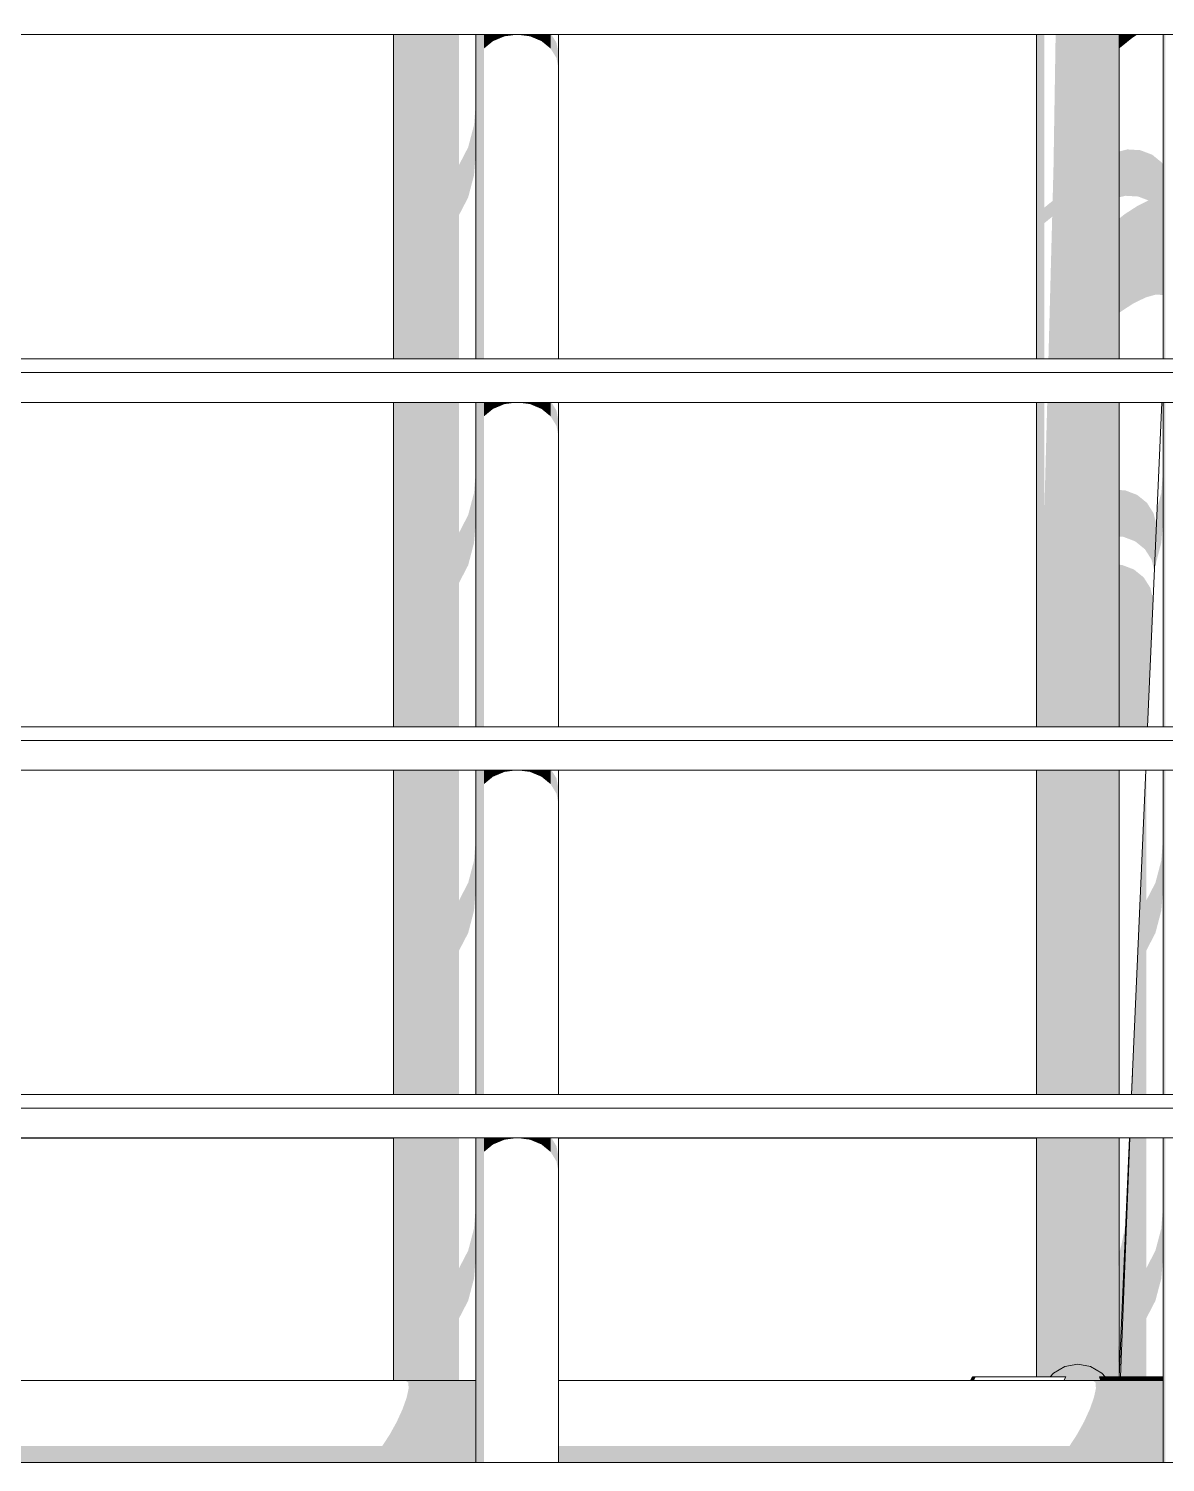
# Model space of a CAD drawing. Header units: millimetres. Extents: x -71878 to 121433, y -67383 to 83273.
# Drawn here: x 42079 to 43733, y -35272 to -33185 of the extents above; entities that cross this region are included whole.
import ezdxf

# ---------------------------------------------------------------- set-up
doc = ezdxf.new("R2010")
doc.units = ezdxf.units.MM
doc.header["$MEASUREMENT"] = 0
for name, color, linetype in [('COLUMNAS', 7, 'Continuous'), ('ENTIRADO', 7, 'Continuous'), ('Vigas', 7, 'Continuous')]:
    doc.layers.add(name, color=color, linetype=linetype)
for name, color, linetype, lineweight in [('COLUMNAS_Pluma_Nº__1', 7, 'Continuous', 0), ('ENTIRADO_Pluma_Nº__21', 7, 'Continuous', 5), ('Vigas_Pluma_Nº__21', 7, 'Continuous', 5)]:
    doc.layers.add(name, color=color, linetype=linetype, lineweight=lineweight)
for name, color, linetype, lineweight, true_color in [('COLUMNAS_Pluma_Nº__3', 7, 'Continuous', 0, 0x646464), ('ENTIRADO_Pluma_Nº__3', 7, 'Continuous', 0, 0x646464), ('Vigas_Pluma_Nº__3', 7, 'Continuous', 0, 0x646464)]:
    doc.layers.add(name, color=color, linetype=linetype, lineweight=lineweight, true_color=true_color)

# ---------------------------------------------------------------- blocks, each defined once
blk = doc.blocks.new('Elem Sección_1_2')
at = {"layer": 'COLUMNAS_Pluma_Nº__3', "linetype": 'Continuous', "lineweight": 0, "true_color": 0x191919}
for points in [[(-29207.9, 5689.3), (-29205.7, 5684), (-29200.9, 5684), (-29203, 5689.3)], [(-29192.3, 5689.3), (-29203, 5689.3), (-29200.9, 5684), (-29190.2, 5684)], [(-29192.3, 5689.3), (-29190.2, 5684), (-29174.7, 5684), (-29176.8, 5689.3)], [(-29176.8, 5689.3), (-29174.7, 5684), (-29155.9, 5684), (-29158, 5689.3)], [(-29137.8, 5689.3), (-29158, 5689.3), (-29155.9, 5684), (-29135.7, 5684)], [(-29137.8, 5689.3), (-29135.7, 5684), (-29116, 5684), (-29118.1, 5689.3)], [(-29118.1, 5689.3), (-29116, 5684), (-29115, 5684), (-29115, 5689.3)]]:
    blk.add_hatch(color=250, dxfattribs=at).paths.add_polyline_path(points)
at = {"layer": 'COLUMNAS_Pluma_Nº__1', "linetype": 'Continuous'}
for p, q in [((-29207.9, 5689.3), (-29203, 5689.3)), ((-29205.7, 5684), (-29207.9, 5689.3)), ((-29203, 5689.3), (-29192.3, 5689.3)), ((-29192.3, 5689.3), (-29176.8, 5689.3)), ((-29176.8, 5689.3), (-29158, 5689.3)), ((-29158, 5689.3), (-29137.8, 5689.3)), ((-29137.8, 5689.3), (-29118.1, 5689.3)), ((-29118.1, 5689.3), (-29115, 5689.3))]:
    blk.add_line(p, q, dxfattribs=at)
blk = doc.blocks.new('Elem Sección_44_2')
at = {"layer": 'Vigas_Pluma_Nº__3', "linetype": 'Continuous', "lineweight": 0, "true_color": 0x191919}
for points in [[(-30217.4, 5684), (-30213.5, 5681.1), (-30115, 5681.1), (-30115, 5684)], [(-30213, 5672.6), (-30115, 5672.6), (-30115, 5681.1), (-30213.5, 5681.1)], [(-29213.5, 5681.1), (-29115, 5681.1), (-29115, 5684), (-29217.4, 5684)], [(-29213, 5672.6), (-29115, 5672.6), (-29115, 5681.1), (-29213.5, 5681.1)], [(-30215.9, 5659.3), (-30221.8, 5642.6), (-30115, 5642.6), (-30115, 5659.3)], [(-30215.9, 5659.3), (-30115, 5659.3), (-30115, 5672.6), (-30213, 5672.6)], [(-29221.8, 5642.6), (-29115, 5642.6), (-29115, 5659.3), (-29215.9, 5659.3)], [(-29213, 5672.6), (-29215.9, 5659.3), (-29115, 5659.3), (-29115, 5672.6)], [(-30221.8, 5642.6), (-30230.3, 5624), (-30115, 5624), (-30115, 5642.6)], [(-29221.8, 5642.6), (-29230.3, 5624), (-29115, 5624), (-29115, 5642.6)], [(-30240.5, 5605.5), (-30115, 5605.5), (-30115, 5624), (-30230.3, 5624)], [(-29230.3, 5624), (-29240.5, 5605.5), (-29115, 5605.5), (-29115, 5624)], [(-30251.4, 5588.8), (-30115, 5588.8), (-30115, 5605.5), (-30240.5, 5605.5)], [(-29240.5, 5605.5), (-29251.4, 5588.8), (-29115, 5588.8), (-29115, 5605.5)], [(-30995, 5575.5), (-30115, 5575.5), (-30115, 5588.8), (-30995, 5588.8)], [(-30995, 5575.5), (-30995, 5567), (-30115, 5567), (-30115, 5575.5)], [(-29995, 5575.5), (-29115, 5575.5), (-29115, 5588.8), (-29995, 5588.8)], [(-29995, 5575.5), (-29995, 5567), (-29115, 5567), (-29115, 5575.5)], [(-30995, 5565), (-30115, 5565), (-30115, 5567), (-30995, 5567)], [(-29115, 5567), (-29995, 5567), (-29995, 5565), (-29115, 5565)]]:
    blk.add_hatch(color=250, dxfattribs=at).paths.add_polyline_path(points)
at = {"layer": 'Vigas_Pluma_Nº__21', "linetype": 'Continuous'}
for p, q in [((-30995, 5684), (-30115, 5684)), ((-29995, 5684), (-29115, 5684))]:
    blk.add_line(p, q, dxfattribs=at)
blk = doc.blocks.new('Elem Sección_45_2')
at = {"layer": 'COLUMNAS_Pluma_Nº__3', "linetype": 'Continuous', "lineweight": 0, "true_color": 0x191919}
for points in [[(-29392.8, 5689.3), (-29395.6, 5684), (-29390.7, 5684), (-29387.9, 5689.3)], [(-29260.1, 5684), (-29259.8, 5684), (-29257, 5689.3), (-29257.2, 5689.3)]]:
    blk.add_hatch(color=250, dxfattribs=at).paths.add_polyline_path(points)
at = {"layer": 'COLUMNAS_Pluma_Nº__1', "linetype": 'Continuous'}
for p, q in [((-29395.6, 5684), (-29392.8, 5689.3)), ((-29392.8, 5689.3), (-29387.9, 5689.3)), ((-29387.9, 5689.3), (-29376.9, 5689.3)), ((-29376.9, 5689.3), (-29360.8, 5689.3)), ((-29360.8, 5689.3), (-29341.1, 5689.3)), ((-29341.1, 5689.3), (-29319.9, 5689.3)), ((-29319.9, 5689.3), (-29299.1, 5689.3)), ((-29299.1, 5689.3), (-29280.9, 5689.3)), ((-29280.9, 5689.3), (-29267, 5689.3)), ((-29267, 5689.3), (-29258.8, 5689.3)), ((-29259.8, 5684), (-29257, 5689.3)), ((-29258.8, 5689.3), (-29257, 5689.3))]:
    blk.add_line(p, q, dxfattribs=at)
blk = doc.blocks.new('Elem Sección_119_2')
at = {"layer": 'Vigas_Pluma_Nº__3', "linetype": 'Continuous', "lineweight": 0, "true_color": 0x191919}
for points in [[(-29296.5, 8777.5), (-29288, 8777.5), (-29288, 8911.8), (-29290.8, 8907.8), (-29296.5, 8901.7)], [(-29288, 8910.6), (-29275.3, 8921), (-29288, 8911.8)], [(-29254.3, 8777.5), (-29239.4, 8777.5), (-29239.4, 8931.8), (-29252.4, 8930)], [(-29220.9, 8929.2), (-29239.4, 8931.8), (-29239.4, 8777.5), (-29220.9, 8777.5)], [(-29220.9, 8929.2), (-29220.9, 8777.5), (-29204.2, 8777.5), (-29204.2, 8921.6)], [(-29204.2, 8777.5), (-29190.9, 8777.5), (-29190.9, 8911.8), (-29203.6, 8921), (-29204.2, 8921.6)], [(-29188.1, 8907.8), (-29190.9, 8911.8), (-29190.9, 8777.5), (-29182.4, 8777.5), (-29182.4, 8901.7)], [(-29299.4, 8896.3), (-29299.4, 8777.5), (-29296.5, 8777.5), (-29296.5, 8901.7), (-29297.2, 8899.2), (-29299.1, 8896.3)], [(-29181.6, 8899.2), (-29182.4, 8901.7), (-29182.4, 8777.5), (-29179.4, 8777.5), (-29179.4, 8896.3), (-29179.8, 8896.3)], [(-29299.4, 8714.2), (-29299.4, 8242.1), (-29296.5, 8242.1), (-29296.5, 8714.2)], [(-29296.5, 8242.1), (-29288, 8242.1), (-29288, 8714.2), (-29296.5, 8714.2)], [(-29258, 8242.1), (-29239.4, 8242.1), (-29239.4, 8714.2), (-29255.1, 8714.2), (-29257.9, 8497.9), (-29258, 8497.9)], [(-29220.9, 8714.2), (-29239.4, 8714.2), (-29239.4, 8242.1), (-29220.9, 8242.1)], [(-29220.9, 8242.1), (-29204.2, 8242.1), (-29204.2, 8714.2), (-29220.9, 8714.2)], [(-29204.2, 8714.2), (-29204.2, 8242.1), (-29190.9, 8242.1), (-29190.9, 8714.2)], [(-29190.9, 8714.2), (-29190.9, 8242.1), (-29182.4, 8242.1), (-29182.4, 8714.2)], [(-29179.4, 8714.2), (-29182.4, 8714.2), (-29182.4, 8242.1), (-29179.4, 8242.1)], [(-29261.9, 8242.1), (-29258, 8242.1), (-29258, 8497.9), (-29274.7, 8490.9), (-29274.7, 8468.3), (-29258.2, 8475.2)], [(-29288, 8480), (-29288, 8457.4), (-29274.7, 8468.3), (-29274.7, 8490.9)], [(-29299.4, 8178.8), (-29299.4, 7706.7), (-29296.5, 7706.7), (-29296.5, 8178.8)], [(-29296.5, 8178.8), (-29296.5, 7706.7), (-29288, 7706.7), (-29288, 8178.8)], [(-29258, 7706.7), (-29258, 8178.8), (-29263, 8178.8), (-29266.6, 7950), (-29274.7, 7946.7), (-29274.7, 7924.1), (-29267, 7927.3), (-29270.6, 7706.7)], [(-29239.4, 8178.8), (-29258, 8178.8), (-29258, 7706.7), (-29239.4, 7706.7)], [(-29220.9, 8178.8), (-29239.4, 8178.8), (-29239.4, 7706.7), (-29220.9, 7706.7)], [(-29204.2, 8178.8), (-29220.9, 8178.8), (-29220.9, 7706.7), (-29204.2, 7706.7)], [(-29190.9, 8178.8), (-29204.2, 8178.8), (-29204.2, 7706.7), (-29190.9, 7706.7)], [(-29182.4, 8178.8), (-29190.9, 8178.8), (-29190.9, 7706.7), (-29182.4, 7706.7)], [(-29179.4, 8178.8), (-29182.4, 8178.8), (-29182.4, 7706.7), (-29179.4, 7706.7)], [(-29288, 7935.8), (-29288, 7913.2), (-29274.7, 7924.1), (-29274.7, 7946.7)], [(-29299.4, 7643.4), (-29299.4, 7171.3), (-29296.5, 7171.3), (-29296.5, 7643.4)], [(-29288, 7643.4), (-29296.5, 7643.4), (-29296.5, 7171.3), (-29288, 7171.3)], [(-29274.7, 7171.3), (-29258, 7171.3), (-29258, 7643.4), (-29271.6, 7643.4), (-29274.7, 7450.4)], [(-29258, 7643.4), (-29258, 7171.3), (-29239.4, 7171.3), (-29239.4, 7643.4)], [(-29239.4, 7643.4), (-29239.4, 7171.3), (-29220.9, 7171.3), (-29220.9, 7643.4)], [(-29204.2, 7643.4), (-29220.9, 7643.4), (-29220.9, 7171.3), (-29204.2, 7171.3)], [(-29190.9, 7643.4), (-29204.2, 7643.4), (-29204.2, 7171.3), (-29190.9, 7171.3)], [(-29182.4, 7643.4), (-29190.9, 7643.4), (-29190.9, 7171.3), (-29182.4, 7171.3)], [(-29179.4, 7643.4), (-29182.4, 7643.4), (-29182.4, 7171.3), (-29179.4, 7171.3)], [(-29274.7, 7171.3), (-29274.7, 7450.4), (-29276, 7401.4), (-29288, 7391.6), (-29288, 7369), (-29276.6, 7378.3), (-29282.1, 7171.3)], [(-29299.4, 7108), (-29299.4, 6635.9), (-29296.5, 6635.9), (-29296.5, 7108)], [(-29288, 7108), (-29296.5, 7108), (-29296.5, 6635.9), (-29288, 6635.9)], [(-29288, 6635.9), (-29274.7, 6635.9), (-29274.7, 7108), (-29283.8, 7108), (-29288, 6951.2)], [(-29258, 7108), (-29274.7, 7108), (-29274.7, 6635.9), (-29258, 6635.9)], [(-29258, 7108), (-29258, 6635.9), (-29239.4, 6635.9), (-29239.4, 7108)], [(-29239.4, 7108), (-29239.4, 6635.9), (-29220.9, 6635.9), (-29220.9, 7108)], [(-29220.9, 6635.9), (-29204.2, 6635.9), (-29204.2, 7108), (-29220.9, 7108)], [(-29204.2, 7108), (-29204.2, 6635.9), (-29190.9, 6635.9), (-29190.9, 7108)], [(-29190.9, 7108), (-29190.9, 6635.9), (-29182.4, 6635.9), (-29182.4, 7108)], [(-29182.4, 7108), (-29182.4, 6635.9), (-29179.4, 6635.9), (-29179.4, 7108)], [(-29299.4, 6572.6), (-29299.4, 6100.4), (-29296.5, 6100.4), (-29296.5, 6572.6)], [(-29296.5, 6572.6), (-29296.5, 6100.4), (-29288, 6100.4), (-29288, 6572.6)], [(-29288, 6572.6), (-29288, 6100.4), (-29274.7, 6100.4), (-29274.7, 6572.6)], [(-29274.7, 6572.6), (-29274.7, 6100.4), (-29258, 6100.4), (-29258, 6572.6)], [(-29258, 6572.6), (-29258, 6100.4), (-29239.4, 6100.4), (-29239.4, 6572.6)], [(-29220.9, 6572.6), (-29239.4, 6572.6), (-29239.4, 6100.4), (-29220.9, 6100.4)], [(-29220.9, 6572.6), (-29220.9, 6100.4), (-29204.2, 6100.4), (-29204.2, 6572.6)], [(-29204.2, 6100.4), (-29190.9, 6100.4), (-29190.9, 6572.6), (-29204.2, 6572.6)], [(-29182.4, 6572.6), (-29190.9, 6572.6), (-29190.9, 6100.4), (-29182.4, 6100.4)], [(-29182.4, 6100.4), (-29179.5, 6100.4), (-29179.4, 6133.5), (-29179.4, 6572.6), (-29182.4, 6572.6)], [(-29296.5, 6037.2), (-29299.4, 6037.2), (-29299.4, 5689.3), (-29296.5, 5689.3)], [(-29288, 6037.2), (-29296.5, 6037.2), (-29296.5, 5689.3), (-29288, 5689.3)], [(-29288, 6037.2), (-29288, 5689.3), (-29279.5, 5689.3), (-29274.7, 5694.9), (-29274.7, 6037.2)], [(-29258, 6037.2), (-29274.7, 6037.2), (-29274.7, 5694.9), (-29258, 5704.7)], [(-29258, 6037.2), (-29258, 5704.7), (-29239.4, 5708.1), (-29239.4, 6037.2)], [(-29239.4, 6037.2), (-29239.4, 5708.1), (-29220.9, 5704.7), (-29220.9, 6037.2)], [(-29220.9, 6037.2), (-29220.9, 5704.7), (-29204.2, 5694.9), (-29204.2, 6037.2)], [(-29190.9, 6037.2), (-29204.2, 6037.2), (-29204.2, 5694.9), (-29199.3, 5689.3), (-29190.9, 5689.3)], [(-29190.9, 6037.2), (-29190.9, 5689.3), (-29182.4, 5689.3), (-29182.4, 6037.2)], [(-29182.4, 6037.2), (-29182.4, 5689.3), (-29180.5, 5689.3), (-29180.5, 5712.9), (-29179.4, 5707.5), (-29179.4, 5730.1), (-29180.4, 5735.2), (-29179.7, 6037.2)], [(-29279.5, 5689.3), (-29257, 5689.3), (-29259.8, 5684), (-29205.7, 5684), (-29207.9, 5689.3), (-29199.3, 5689.3), (-29204.2, 5694.9), (-29220.9, 5704.7), (-29239.4, 5708.1), (-29258, 5704.7), (-29274.7, 5694.9)]]:
    blk.add_hatch(color=250, dxfattribs=at).paths.add_polyline_path(points)
at = {"layer": 'Vigas_Pluma_Nº__21', "linetype": 'Continuous'}
for p, q in [((-29290.8, 8907.8), (-29288, 8911.8)), ((-29275.3, 8921), (-29288, 8911.8)), ((-29275.3, 8921), (-29274.7, 8921.6)), ((-29258, 8929.2), (-29274.7, 8921.6)), ((-29239.4, 8931.8), (-29258, 8929.2)), ((-29239.4, 8931.8), (-29220.9, 8929.2)), ((-29220.9, 8929.2), (-29204.2, 8921.6)), ((-29204.2, 8921.6), (-29203.6, 8921)), ((-29203.6, 8921), (-29190.9, 8911.8)), ((-29190.9, 8911.8), (-29188.1, 8907.8)), ((-29299.4, 8896.3), (-29299.4, 8777.5)), ((-29299.1, 8896.3), (-29297.2, 8899.2)), ((-29297.2, 8899.2), (-29296.5, 8901.7)), ((-29290.8, 8907.8), (-29296.5, 8901.7)), ((-29188.1, 8907.8), (-29182.4, 8901.7)), ((-29182.4, 8901.7), (-29181.6, 8899.2)), ((-29181.6, 8899.2), (-29179.8, 8896.3)), ((-29179.4, 8896.3), (-29179.4, 8777.5)), ((-29299.4, 8714.2), (-29299.4, 8242.1)), ((-29179.4, 8714.2), (-29179.4, 8242.1)), ((-29299.4, 8178.8), (-29299.4, 7706.7)), ((-29179.4, 8178.8), (-29179.4, 7706.7)), ((-29299.4, 7643.4), (-29299.4, 7171.3)), ((-29179.4, 7643.4), (-29179.4, 7171.3)), ((-29299.4, 7108), (-29299.4, 6635.9)), ((-29179.4, 7108), (-29179.4, 6635.9)), ((-29299.4, 6572.6), (-29299.4, 6100.4)), ((-29179.4, 6572.6), (-29179.4, 6100.4)), ((-29299.4, 6037.2), (-29299.4, 5689.3)), ((-29179.4, 6037.2), (-29179.4, 5689.3)), ((-29258, 5704.7), (-29274.7, 5694.9)), ((-29239.4, 5708.1), (-29258, 5704.7)), ((-29220.9, 5704.7), (-29239.4, 5708.1)), ((-29204.2, 5694.9), (-29220.9, 5704.7)), ((-29274.7, 5694.9), (-29279.5, 5689.3)), ((-29199.3, 5689.3), (-29204.2, 5694.9))]:
    blk.add_line(p, q, dxfattribs=at)
blk = doc.blocks.new('Elem Sección_120_2')
at = {"layer": 'Vigas_Pluma_Nº__3', "linetype": 'Continuous', "lineweight": 0, "true_color": 0x191919}
blk.add_hatch(color=250, dxfattribs=at).paths.add_polyline_path([(-29175.2, 5746.4), (-29172.2, 5822.2), (-29174.6, 5796.8), (-29178.2, 5714.8)])
at = {"layer": 'Vigas_Pluma_Nº__21', "linetype": 'Continuous'}
for p, q in [((-29159.9, 6131.6), (-29161.1, 6100.4)), ((-29163.6, 6037.2), (-29177.4, 5689.3))]:
    blk.add_line(p, q, dxfattribs=at)
blk = doc.blocks.new('Elem Sección_121_2')
at = {"layer": 'COLUMNAS_Pluma_Nº__3', "linetype": 'Continuous', "lineweight": 0, "true_color": 0x191919}
for points in [[(-29179.4, 7643.4), (-29179.4, 7622.8), (-29178.8, 7623.5), (-29177.9, 7643.4)], [(-29177.9, 7643.4), (-29178.8, 7623.5), (-29160, 7638.7), (-29159.8, 7643.4)], [(-29159.8, 7643.4), (-29160, 7638.7), (-29152.8, 7643.4)], [(-29179.4, 7473.3), (-29179.4, 7406.5), (-29170.1, 7408.8), (-29167.2, 7476.3)], [(-29170.1, 7408.8), (-29151.4, 7407.7), (-29148.5, 7475.2), (-29167.2, 7476.3)], [(-29158.3, 7252.2), (-29140.3, 7260.9), (-29131.1, 7468.6), (-29148.5, 7475.2), (-29151.4, 7407.7), (-29136.5, 7402), (-29152, 7394.4)], [(-29131.1, 7468.6), (-29140.3, 7260.9), (-29125.4, 7265.1), (-29117, 7457.1)], [(-29125.4, 7265.1), (-29115.1, 7264.2), (-29115, 7267.1), (-29115, 7454), (-29117, 7457.1)], [(-29177.6, 7239.6), (-29158.3, 7252.2), (-29152, 7394.4), (-29171.3, 7381.9)], [(-29179.4, 7375.4), (-29179.4, 7238.1), (-29177.6, 7239.6), (-29171.3, 7381.9)], [(-29115.1, 7264.2), (-29115, 7264), (-29115, 7267.1)], [(-29179.4, 6912.8), (-29173.2, 6912.4), (-29170.2, 6979.9), (-29179.4, 6980.5)], [(-29173.2, 6912.4), (-29155.9, 6905.8), (-29152.9, 6973.3), (-29170.2, 6979.9)], [(-29152.9, 6973.3), (-29155.9, 6905.8), (-29141.7, 6894.3), (-29138.7, 6961.8)], [(-29138.7, 6961.8), (-29141.7, 6894.3), (-29132, 6879.1), (-29129.1, 6946.6)], [(-29129.1, 6946.6), (-29132, 6879.1), (-29127.8, 6861.6), (-29124.8, 6929.1)], [(-29179.4, 6770.9), (-29175, 6871.4), (-29179.4, 6871.7)], [(-29179.4, 6770.9), (-29179.4, 6635.9), (-29167.8, 6635.9), (-29157.7, 6864.8), (-29175, 6871.4)], [(-29167.8, 6635.9), (-29153.1, 6635.9), (-29143.5, 6853.3), (-29157.7, 6864.8)], [(-29143.5, 6853.3), (-29153.1, 6635.9), (-29142.7, 6635.9), (-29133.8, 6838.1)], [(-29142.7, 6635.9), (-29137.7, 6635.9), (-29129.6, 6820.6), (-29133.8, 6838.1)], [(-29179.4, 5689.3), (-29179.3, 5689.3), (-29169.5, 5912.9), (-29175.9, 5881.4), (-29179.4, 5801.2)], [(-29179.4, 5868.5), (-29179.4, 5801.2), (-29175.9, 5881.4)]]:
    blk.add_hatch(color=250, dxfattribs=at).paths.add_polyline_path(points)
at = {"layer": 'COLUMNAS_Pluma_Nº__1', "linetype": 'Continuous'}
for p, q in [((-29116.9, 7108), (-29137.7, 6635.9)), ((-29140.5, 6572.6), (-29161.3, 6100.4)), ((-29164, 6037.2), (-29179.3, 5689.3))]:
    blk.add_line(p, q, dxfattribs=at)
blk = doc.blocks.new('Elem Sección_137_2')
at = {"layer": 'Vigas_Pluma_Nº__3', "linetype": 'Continuous', "lineweight": 0, "true_color": 0x191919}
for points in [[(-29112, 7643.4), (-29115, 7643.4), (-29115, 7171.3), (-29112, 7171.3)], [(-29115, 6635.9), (-29112, 6635.9), (-29112, 7108), (-29115, 7108)], [(-29115, 6572.6), (-29115, 6100.4), (-29112, 6100.4), (-29112, 6572.6)], [(-29112, 6037.2), (-29115, 6037.2), (-29115, 5565), (-29112, 5565)]]:
    blk.add_hatch(color=250, dxfattribs=at).paths.add_polyline_path(points)
at = {"layer": 'Vigas_Pluma_Nº__21', "linetype": 'Continuous'}
for p, q in [((-29115, 7643.4), (-29115, 7171.3)), ((-29115, 7108), (-29115, 6635.9)), ((-29115, 6572.6), (-29115, 6100.4)), ((-29115, 6037.2), (-29115, 5565))]:
    blk.add_line(p, q, dxfattribs=at)
blk = doc.blocks.new('Elem Sección_138_2')
at = {"layer": 'Vigas_Pluma_Nº__3', "linetype": 'Continuous', "lineweight": 0, "true_color": 0x191919}
for points in [[(-30112, 7643.4), (-30115, 7643.4), (-30115, 7171.3), (-30112, 7171.3)], [(-30112, 7643.4), (-30112, 7171.3), (-30103.5, 7171.3), (-30103.5, 7643.4)], [(-30103.5, 7623.1), (-30090.2, 7634), (-30090.2, 7643.4), (-30103.5, 7643.4)], [(-30090.2, 7634), (-30073.5, 7641), (-30073.5, 7643.4), (-30090.2, 7643.4)], [(-30073.5, 7641), (-30055, 7643.4), (-30073.5, 7643.4)], [(-30055, 7643.4), (-30036.4, 7641), (-30036.4, 7643.4)], [(-30036.4, 7641), (-30019.7, 7634), (-30019.7, 7643.4), (-30036.4, 7643.4)], [(-30019.7, 7634), (-30006.4, 7623.1), (-30006.4, 7643.4), (-30019.7, 7643.4)], [(-30006.4, 7643.4), (-30006.4, 7623.1), (-29997.9, 7609.4), (-29997.9, 7631.6), (-30005.2, 7643.4)], [(-29997.9, 7609.4), (-29995, 7594.2), (-29995, 7616.4), (-29997.9, 7631.6)], [(-30112, 7108), (-30115, 7108), (-30115, 6635.9), (-30112, 6635.9)], [(-30112, 7108), (-30112, 6635.9), (-30103.5, 6635.9), (-30103.5, 7108)], [(-30103.5, 7087.7), (-30090.2, 7098.6), (-30090.2, 7108), (-30103.5, 7108)], [(-30090.2, 7108), (-30090.2, 7098.6), (-30073.5, 7105.6), (-30073.5, 7108)], [(-30073.5, 7108), (-30073.5, 7105.6), (-30055, 7108)], [(-30055, 7108), (-30036.4, 7105.6), (-30036.4, 7108)], [(-30036.4, 7105.6), (-30019.7, 7098.6), (-30019.7, 7108), (-30036.4, 7108)], [(-30019.7, 7098.6), (-30006.4, 7087.7), (-30006.4, 7108), (-30019.7, 7108)], [(-30006.4, 7108), (-30006.4, 7087.7), (-29997.9, 7074), (-29997.9, 7096.2), (-30005.2, 7108)], [(-29997.9, 7074), (-29995, 7058.8), (-29995, 7081), (-29997.9, 7096.2)], [(-30115, 6572.6), (-30115, 6100.4), (-30112, 6100.4), (-30112, 6572.6)], [(-30112, 6572.6), (-30112, 6100.4), (-30103.5, 6100.4), (-30103.5, 6572.6)], [(-30103.5, 6552.3), (-30090.2, 6563.2), (-30090.2, 6572.6), (-30103.5, 6572.6)], [(-30090.2, 6563.2), (-30073.5, 6570.2), (-30073.5, 6572.6), (-30090.2, 6572.6)], [(-30073.5, 6570.2), (-30055, 6572.6), (-30073.5, 6572.6)], [(-30055, 6572.6), (-30036.4, 6570.2), (-30036.4, 6572.6)], [(-30036.4, 6570.2), (-30019.7, 6563.2), (-30019.7, 6572.6), (-30036.4, 6572.6)], [(-30019.7, 6563.2), (-30006.4, 6552.3), (-30006.4, 6572.6), (-30019.7, 6572.6)], [(-30006.4, 6572.6), (-30006.4, 6552.3), (-29997.9, 6538.6), (-29997.9, 6560.8), (-30005.2, 6572.6)], [(-29997.9, 6538.6), (-29995, 6523.4), (-29995, 6545.6), (-29997.9, 6560.8)], [(-30115, 5565), (-30112, 5565), (-30112, 6037.2), (-30115, 6037.2)], [(-30112, 6037.2), (-30112, 5565), (-30103.5, 5565), (-30103.5, 6037.2)], [(-30103.5, 6016.9), (-30090.2, 6027.8), (-30090.2, 6037.2), (-30103.5, 6037.2)], [(-30090.2, 6027.8), (-30073.5, 6034.8), (-30073.5, 6037.2), (-30090.2, 6037.2)], [(-30073.5, 6034.8), (-30055, 6037.2), (-30073.5, 6037.2)], [(-30036.4, 6037.2), (-30055, 6037.2), (-30036.4, 6034.8)], [(-30036.4, 6034.8), (-30019.7, 6027.8), (-30019.7, 6037.2), (-30036.4, 6037.2)], [(-30019.7, 6027.8), (-30006.4, 6016.9), (-30006.4, 6037.2), (-30019.7, 6037.2)], [(-30006.4, 6037.2), (-30006.4, 6016.9), (-29997.9, 6003.2), (-29997.9, 6025.4), (-30005.2, 6037.2)], [(-29997.9, 6003.2), (-29995, 5988), (-29995, 6010.2), (-29997.9, 6025.4)]]:
    blk.add_hatch(color=250, dxfattribs=at).paths.add_polyline_path(points)
at = {"layer": 'Vigas_Pluma_Nº__21', "linetype": 'Continuous'}
for p, q in [((-30115, 7643.4), (-30115, 7171.3)), ((-29995, 7643.4), (-29995, 7171.3)), ((-30115, 7108), (-30115, 6635.9)), ((-29995, 7108), (-29995, 6635.9)), ((-30115, 6572.6), (-30115, 6100.4)), ((-29995, 6572.6), (-29995, 6100.4)), ((-30115, 6037.2), (-30115, 5565)), ((-29995, 6037.2), (-29995, 5565))]:
    blk.add_line(p, q, dxfattribs=at)
blk = doc.blocks.new('Elem Sección_155_2')
at = {"layer": 'Vigas_Pluma_Nº__3', "linetype": 'Continuous', "lineweight": 0, "true_color": 0x191919}
for points in [[(-29115, 6939.1), (-29115, 7012.1), (-29117.9, 6976.3), (-29117.9, 6903.3)], [(-29117.9, 6903.3), (-29117.9, 6976.3), (-29123.7, 6954.2), (-29126.4, 6892.8), (-29126.4, 6871)], [(-29126.4, 6892.8), (-29127.5, 6869), (-29126.4, 6871)], [(-29140.5, 6572.6), (-29156.4, 6210.7), (-29156.4, 6100.4), (-29139.7, 6100.4), (-29139.7, 6572.6)], [(-29115, 6476.7), (-29117.9, 6440.9), (-29117.9, 6367.9), (-29115, 6403.7)], [(-29117.9, 6440.9), (-29126.4, 6408.6), (-29126.4, 6335.6), (-29117.9, 6367.9)], [(-29126.4, 6408.6), (-29139.7, 6383), (-29139.7, 6310), (-29126.4, 6335.6)], [(-29161.1, 6100.4), (-29156.4, 6100.4), (-29156.4, 6210.7), (-29159.9, 6131.7)], [(-29175, 5689.3), (-29156.4, 5689.3), (-29156.4, 6037.2), (-29163.6, 6037.2), (-29175, 5752)], [(-29156.4, 5689.3), (-29139.7, 5689.3), (-29139.7, 6037.2), (-29156.4, 6037.2)], [(-29115, 5941.3), (-29117.9, 5905.5), (-29117.9, 5832.5), (-29115, 5868.3)], [(-29117.9, 5832.5), (-29117.9, 5905.5), (-29126.4, 5873.2), (-29126.4, 5800.3)], [(-29126.4, 5873.2), (-29139.7, 5847.6), (-29139.7, 5774.6), (-29126.4, 5800.3)], [(-29175, 5752), (-29177.4, 5689.3), (-29175, 5689.3)]]:
    blk.add_hatch(color=250, dxfattribs=at).paths.add_polyline_path(points)
blk = doc.blocks.new('Elem Sección_156_2')
at = {"layer": 'Vigas_Pluma_Nº__3', "linetype": 'Continuous', "lineweight": 0, "true_color": 0x191919}
for points in [[(-30232, 7643.4), (-30235, 7643.4), (-30235, 7171.3), (-30232, 7171.3)], [(-30223.5, 7643.4), (-30232, 7643.4), (-30232, 7171.3), (-30223.5, 7171.3)], [(-30210.2, 7643.4), (-30223.5, 7643.4), (-30223.5, 7171.3), (-30210.2, 7171.3)], [(-30193.5, 7643.4), (-30210.2, 7643.4), (-30210.2, 7171.3), (-30193.5, 7171.3)], [(-30193.5, 7171.3), (-30175, 7171.3), (-30175, 7643.4), (-30193.5, 7643.4)], [(-30175, 7643.4), (-30175, 7171.3), (-30156.4, 7171.3), (-30156.4, 7643.4)], [(-30139.7, 7643.4), (-30156.4, 7643.4), (-30156.4, 7171.3), (-30139.7, 7171.3)], [(-30115, 7547.5), (-30117.9, 7511.7), (-30117.9, 7438.7), (-30115, 7474.5)], [(-30117.9, 7438.7), (-30117.9, 7511.7), (-30126.4, 7479.4), (-30126.4, 7406.4)], [(-30126.4, 7479.4), (-30139.7, 7453.7), (-30139.7, 7380.8), (-30126.4, 7406.4)], [(-30232, 7108), (-30235, 7108), (-30235, 6635.9), (-30232, 6635.9)], [(-30232, 7108), (-30232, 6635.9), (-30223.5, 6635.9), (-30223.5, 7108)], [(-30210.2, 7108), (-30223.5, 7108), (-30223.5, 6635.9), (-30210.2, 6635.9)], [(-30193.5, 7108), (-30210.2, 7108), (-30210.2, 6635.9), (-30193.5, 6635.9)], [(-30175, 7108), (-30193.5, 7108), (-30193.5, 6635.9), (-30175, 6635.9)], [(-30156.4, 7108), (-30175, 7108), (-30175, 6635.9), (-30156.4, 6635.9)], [(-30156.4, 6635.9), (-30139.7, 6635.9), (-30139.7, 7108), (-30156.4, 7108)], [(-30115, 7012.1), (-30117.9, 6976.3), (-30117.9, 6903.3), (-30115, 6939.1)], [(-30117.9, 6976.3), (-30126.4, 6944), (-30126.4, 6871), (-30117.9, 6903.3)], [(-30126.4, 6871), (-30126.4, 6944), (-30139.7, 6918.3), (-30139.7, 6845.4)], [(-30235, 6572.6), (-30235, 6100.4), (-30232, 6100.4), (-30232, 6572.6)], [(-30232, 6572.6), (-30232, 6100.4), (-30223.5, 6100.4), (-30223.5, 6572.6)], [(-30223.5, 6572.6), (-30223.5, 6100.4), (-30210.2, 6100.4), (-30210.2, 6572.6)], [(-30193.5, 6572.6), (-30210.2, 6572.6), (-30210.2, 6100.4), (-30193.5, 6100.4)], [(-30175, 6572.6), (-30193.5, 6572.6), (-30193.5, 6100.4), (-30175, 6100.4)], [(-30175, 6572.6), (-30175, 6100.4), (-30156.4, 6100.4), (-30156.4, 6572.6)], [(-30156.4, 6100.4), (-30139.7, 6100.4), (-30139.7, 6572.6), (-30156.4, 6572.6)], [(-30115, 6476.7), (-30117.9, 6440.9), (-30117.9, 6367.9), (-30115, 6403.7)], [(-30117.9, 6440.9), (-30126.4, 6408.6), (-30126.4, 6335.6), (-30117.9, 6367.9)], [(-30126.4, 6408.6), (-30139.7, 6383), (-30139.7, 6310), (-30126.4, 6335.6)], [(-30232, 6037.2), (-30235, 6037.2), (-30235, 5684), (-30232, 5684)], [(-30223.5, 6037.2), (-30232, 6037.2), (-30232, 5684), (-30223.5, 5684)], [(-30210.2, 6037.2), (-30223.5, 6037.2), (-30223.5, 5684), (-30210.2, 5684)], [(-30210.2, 6037.2), (-30210.2, 5684), (-30193.5, 5684), (-30193.5, 6037.2)], [(-30175, 6037.2), (-30193.5, 6037.2), (-30193.5, 5684), (-30175, 5684)], [(-30156.4, 6037.2), (-30175, 6037.2), (-30175, 5684), (-30156.4, 5684)], [(-30139.7, 6037.2), (-30156.4, 6037.2), (-30156.4, 5684), (-30139.7, 5684)], [(-30115, 5941.3), (-30117.9, 5905.5), (-30117.9, 5832.5), (-30115, 5868.3)], [(-30117.9, 5905.5), (-30126.4, 5873.2), (-30126.4, 5800.3), (-30117.9, 5832.5)], [(-30126.4, 5873.2), (-30139.7, 5847.6), (-30139.7, 5774.6), (-30126.4, 5800.3)]]:
    blk.add_hatch(color=250, dxfattribs=at).paths.add_polyline_path(points)
at = {"layer": 'Vigas_Pluma_Nº__21', "linetype": 'Continuous'}
for p, q in [((-30235, 7171.3), (-30235, 7643.4)), ((-30235, 6635.9), (-30235, 7108)), ((-30235, 6100.4), (-30235, 6572.6)), ((-30235, 5684), (-30235, 6037.2))]:
    blk.add_line(p, q, dxfattribs=at)
blk = doc.blocks.new('Elem Sección_193_2')
at = {"layer": 'ENTIRADO_Pluma_Nº__21', "linetype": 'Continuous'}
blk.add_line((-23799.8, 7643.4), (-40850.1, 7643.4), dxfattribs=at)
blk = doc.blocks.new('Elem Sección_194_2')
at = {"layer": 'ENTIRADO_Pluma_Nº__21', "linetype": 'Continuous'}
for p, q in [((-24011.7, 7171.3), (-40638.3, 7171.3)), ((-24011.7, 7151.4), (-40638.3, 7151.4)), ((-24011.7, 7108), (-40638.3, 7108))]:
    blk.add_line(p, q, dxfattribs=at)
blk = doc.blocks.new('Elem Sección_195_2')
at = {"layer": 'ENTIRADO_Pluma_Nº__21', "linetype": 'Continuous'}
for p, q in [((-24223.6, 6635.9), (-40426.4, 6635.9)), ((-24223.6, 6616), (-40426.4, 6616)), ((-24223.6, 6572.6), (-40426.4, 6572.6))]:
    blk.add_line(p, q, dxfattribs=at)
blk = doc.blocks.new('Elem Sección_196_2')
at = {"layer": 'ENTIRADO_Pluma_Nº__21', "linetype": 'Continuous'}
for p, q in [((-24435.4, 6100.4), (-40214.5, 6100.4)), ((-24435.4, 6080.6), (-40214.5, 6080.6)), ((-24435.4, 6037.2), (-40214.5, 6037.2))]:
    blk.add_line(p, q, dxfattribs=at)
blk = doc.blocks.new('Elem Sección_197_2')
at = {"layer": 'ENTIRADO_Pluma_Nº__21', "linetype": 'Continuous'}
blk.add_line((-24647.3, 5565), (-40002.6, 5565), dxfattribs=at)
blk = doc.blocks.new('Elem Sección_200_2')
at = {"layer": 'ENTIRADO_Pluma_Nº__3', "linetype": 'Continuous', "lineweight": 0, "true_color": 0x191919}
for points in [[(-30995, 7643.4), (-30235, 7643.4), (-30235, 7643.4), (-30995, 7643.4)], [(-29995, 7643.4), (-29995, 7643.4), (-29299.4, 7643.4), (-29299.4, 7643.4)]]:
    blk.add_hatch(color=250, dxfattribs=at).paths.add_polyline_path(points)
at = {"layer": 'ENTIRADO_Pluma_Nº__21', "linetype": 'Continuous'}
for p, q in [((-30235, 7643.4), (-30995, 7643.4)), ((-29299.4, 7643.4), (-29995, 7643.4))]:
    blk.add_line(p, q, dxfattribs=at)
blk = doc.blocks.new('Elem Sección_201_2')
at = {"layer": 'ENTIRADO_Pluma_Nº__3', "linetype": 'Continuous', "lineweight": 0, "true_color": 0x191919}
for points in [[(-30235, 7108), (-30995, 7108), (-30995, 7107.9), (-30235, 7107.9)], [(-29995, 7107.9), (-29299.4, 7107.9), (-29299.4, 7108), (-29995, 7108)]]:
    blk.add_hatch(color=250, dxfattribs=at).paths.add_polyline_path(points)
at = {"layer": 'ENTIRADO_Pluma_Nº__21', "linetype": 'Continuous'}
for p, q in [((-30235, 7107.9), (-30995, 7107.9)), ((-29299.4, 7107.9), (-29995, 7107.9))]:
    blk.add_line(p, q, dxfattribs=at)
blk = doc.blocks.new('Elem Sección_202_2')
at = {"layer": 'ENTIRADO_Pluma_Nº__3', "linetype": 'Continuous', "lineweight": 0, "true_color": 0x191919}
for points in [[(-30995, 6572.6), (-30995, 6572.5), (-30235, 6572.5), (-30235, 6572.6)], [(-29299.4, 6572.6), (-29995, 6572.6), (-29995, 6572.5), (-29299.4, 6572.5)]]:
    blk.add_hatch(color=250, dxfattribs=at).paths.add_polyline_path(points)
at = {"layer": 'ENTIRADO_Pluma_Nº__21', "linetype": 'Continuous'}
for p, q in [((-30235, 6572.5), (-30995, 6572.5)), ((-29299.4, 6572.5), (-29995, 6572.5))]:
    blk.add_line(p, q, dxfattribs=at)
blk = doc.blocks.new('Elem Sección_203_2')
at = {"layer": 'ENTIRADO_Pluma_Nº__3', "linetype": 'Continuous', "lineweight": 0, "true_color": 0x191919}
for points in [[(-30995, 6037.2), (-30995, 6037.1), (-30235, 6037.1), (-30235, 6037.2)], [(-29299.4, 6037.2), (-29995, 6037.2), (-29995, 6037.1), (-29299.4, 6037.1)]]:
    blk.add_hatch(color=250, dxfattribs=at).paths.add_polyline_path(points)
at = {"layer": 'ENTIRADO_Pluma_Nº__21', "linetype": 'Continuous'}
for p, q in [((-30235, 6037.1), (-30995, 6037.1)), ((-29299.4, 6037.1), (-29995, 6037.1))]:
    blk.add_line(p, q, dxfattribs=at)

msp = doc.modelspace()

# ---------------------------------------------------------------- block references
at = {"layer": 'COLUMNAS', "lineweight": 0}
for name in ['Elem Sección_121_2', 'Elem Sección_45_2', 'Elem Sección_1_2']:
    msp.add_blockref(name, (72845.285, -40836.883), dxfattribs=at)
at = {"layer": 'ENTIRADO', "lineweight": 0}
for name in ['Elem Sección_193_2', 'Elem Sección_200_2', 'Elem Sección_194_2', 'Elem Sección_201_2', 'Elem Sección_195_2', 'Elem Sección_202_2', 'Elem Sección_196_2', 'Elem Sección_203_2', 'Elem Sección_197_2']:
    msp.add_blockref(name, (72845.285, -40836.883), dxfattribs=at)
at = {"layer": 'Vigas', "lineweight": 0}
for name in ['Elem Sección_156_2', 'Elem Sección_138_2', 'Elem Sección_155_2', 'Elem Sección_137_2', 'Elem Sección_120_2', 'Elem Sección_119_2', 'Elem Sección_44_2']:
    msp.add_blockref(name, (72845.285, -40836.883), dxfattribs=at)

doc.saveas('drawing.dxf')
